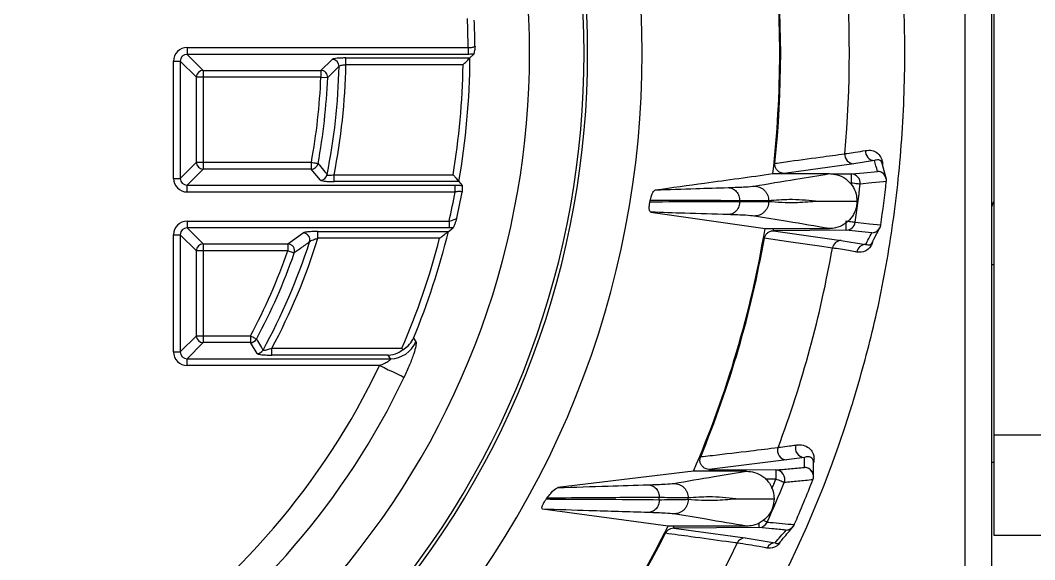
# Model space of a CAD drawing. Extents: x 12.3 to 108.7, y 1.1 to 80.4.
# Drawn here: x 103.225 to 105.439, y 31.585 to 32.764 of the extents above; entities that cross this region are included whole.
import ezdxf

# ---------------------------------------------------------------- set-up
doc = ezdxf.new("R2010")
doc.units = 0
doc.header["$MEASUREMENT"] = 0
doc.layers.add('OBJECT', color=7, linetype='CONTINUOUS')

msp = doc.modelspace()

# ---------------------------------------------------------------- linework, layer by layer
at = {"layer": 'OBJECT'}
for p, q in [((105.3502, 40.0475), (105.3502, 31.8583)), ((105.2872, 33.8827), (105.2872, 32.6918)), ((105.3451, 33.8227), (105.3451, 32.6918)), ((103.5894, 32.7043), (104.2029, 32.7043)), ((103.5894, 32.7043), (103.5894, 32.6894)), ((104.2029, 32.7043), (104.2029, 32.6894)), ((104.2029, 32.6894), (103.5894, 32.6894)), ((103.5894, 32.6894), (103.6245, 32.6543)), ((104.2067, 32.6816), (104.2149, 32.6897)), ((105.2872, 32.6918), (105.2872, 31.5009)), ((105.3451, 32.6918), (105.3451, 31.5609)), ((103.5596, 32.4185), (103.5596, 32.6745)), ((103.5596, 32.6745), (103.5745, 32.6745)), ((103.5745, 32.6745), (103.5745, 32.4185)), ((103.6096, 32.6394), (103.5745, 32.6745)), ((103.8813, 32.6543), (103.9061, 32.6783)), ((103.9359, 32.6816), (104.2067, 32.6816)), ((103.9359, 32.6667), (103.9359, 32.6816)), ((104.1917, 32.6667), (103.9359, 32.6667)), ((103.6096, 32.4536), (103.6096, 32.6394)), ((103.6245, 32.6394), (103.6096, 32.6394)), ((103.6245, 32.6543), (103.8813, 32.6543)), ((103.6245, 32.6543), (103.6245, 32.6394)), ((103.8813, 32.6394), (103.6245, 32.6394)), ((103.6245, 32.6394), (103.6245, 32.4536)), ((103.8813, 32.6543), (103.8813, 32.6394)), ((103.8813, 32.6394), (103.8962, 32.6388)), ((103.5745, 32.4185), (103.6096, 32.4536)), ((103.6245, 32.4387), (103.5894, 32.4036)), ((103.6096, 32.4536), (103.6245, 32.4536)), ((103.6245, 32.4536), (103.6245, 32.4387)), ((103.6245, 32.4536), (103.8605, 32.4536)), ((103.8605, 32.4387), (103.6245, 32.4387)), ((103.8605, 32.4536), (103.8605, 32.4387)), ((103.8803, 32.4147), (103.8605, 32.4387)), ((104.8724, 32.4514), (104.8704, 32.4516)), ((105.0447, 32.4505), (104.8925, 32.4294)), ((105.0898, 32.4575), (105.0447, 32.4505)), ((103.5596, 32.4185), (103.5745, 32.4185)), ((103.9101, 32.4114), (103.9101, 32.4263)), ((103.9101, 32.4263), (104.17, 32.4263)), ((104.8679, 32.4288), (104.9912, 32.4288)), ((104.8925, 32.4294), (104.9552, 32.4288)), ((104.9934, 32.4285), (105.0391, 32.4281)), ((103.5894, 32.3887), (103.5894, 32.4036)), ((103.5894, 32.4036), (104.1745, 32.4036)), ((104.1825, 32.4114), (103.9101, 32.4114)), ((104.1745, 32.3887), (104.1745, 32.4036)), ((104.1825, 32.4114), (104.1895, 32.4031)), ((104.1745, 32.3887), (103.5894, 32.3887)), ((104.7956, 32.3683), (104.7956, 32.3694)), ((104.8589, 32.3681), (104.8589, 32.3695)), ((105.0515, 32.3687), (105.0515, 32.3689)), ((104.6018, 32.3446), (104.8509, 32.3088)), ((103.5894, 32.3253), (104.1612, 32.3253)), ((103.5894, 32.3253), (103.5894, 32.3104)), ((104.1612, 32.3104), (103.5894, 32.3104)), ((103.5894, 32.3104), (103.6245, 32.2753)), ((104.1597, 32.3026), (104.1699, 32.3105)), ((104.1612, 32.3253), (104.1612, 32.3104)), ((104.1699, 32.3105), (104.1612, 32.3104)), ((104.8509, 32.3088), (104.9912, 32.3088)), ((105.0282, 32.3055), (104.8692, 32.3041)), ((105.1034, 32.3168), (105.1036, 32.3168)), ((103.5596, 32.0395), (103.5596, 32.2955)), ((103.5596, 32.2955), (103.5745, 32.2955)), ((103.5745, 32.2955), (103.5745, 32.0395)), ((103.6096, 32.2604), (103.5745, 32.2955)), ((103.8093, 32.2753), (103.8426, 32.2993)), ((103.8749, 32.3026), (104.1597, 32.3026)), ((103.8749, 32.2877), (103.8749, 32.3026)), ((104.1406, 32.2877), (103.8749, 32.2877)), ((104.8493, 32.2876), (104.8473, 32.288)), ((104.8692, 32.3041), (105.0172, 32.2829)), ((103.6245, 32.2753), (103.8093, 32.2753)), ((103.6245, 32.2753), (103.6245, 32.2604)), ((103.8093, 32.2753), (103.8093, 32.2604)), ((105.0172, 32.2829), (105.0705, 32.2741)), ((103.6096, 32.0746), (103.6096, 32.2604)), ((103.6245, 32.2604), (103.6096, 32.2604)), ((103.8093, 32.2604), (103.6245, 32.2604)), ((103.6245, 32.2604), (103.6245, 32.0746)), ((105.3502, 32.2294), (105.3451, 32.2294)), ((103.5745, 32.0395), (103.6096, 32.0746)), ((103.6096, 32.0746), (103.6245, 32.0746)), ((103.6245, 32.0746), (103.6245, 32.0597)), ((103.6245, 32.0746), (103.7278, 32.0746)), ((103.7278, 32.0746), (103.7278, 32.0597)), ((104.0835, 32.0693), (104.0887, 32.0613)), ((103.6245, 32.0597), (103.5894, 32.0246)), ((103.7278, 32.0597), (103.6245, 32.0597)), ((103.7421, 32.0357), (103.7278, 32.0597)), ((103.7742, 32.0324), (103.7742, 32.0473)), ((103.7742, 32.0473), (104.0581, 32.0473)), ((103.5596, 32.0395), (103.5745, 32.0395)), ((103.5894, 32.0097), (103.5894, 32.0246)), ((103.5894, 32.0246), (104.0337, 32.0246)), ((104.0285, 32.0324), (103.7742, 32.0324)), ((104.0337, 32.0246), (104.0285, 32.0324)), ((104.0094, 32.0097), (103.5894, 32.0097)), ((105.3502, 31.8583), (105.5382, 31.8583)), ((105.3502, 31.8583), (105.3502, 31.6388)), ((104.8978, 31.8038), (104.729, 31.7828)), ((104.9368, 31.8091), (104.8978, 31.8038)), ((105.3451, 31.7988), (105.3502, 31.7988)), ((104.6948, 31.7788), (104.3989, 31.743)), ((104.8103, 31.7788), (104.6948, 31.7788)), ((104.6956, 31.7811), (104.6976, 31.7788)), ((104.729, 31.7828), (104.8745, 31.7815)), ((104.8743, 31.7615), (104.8514, 31.7617)), ((104.9555, 31.7599), (104.9552, 31.76)), ((104.6201, 31.7165), (104.6201, 31.7211)), ((104.6833, 31.7174), (104.6833, 31.7203)), ((104.8707, 31.7187), (104.8707, 31.7189)), ((104.6391, 31.6588), (104.3654, 31.6957)), ((104.8103, 31.6588), (104.6391, 31.6588)), ((104.8379, 31.6558), (104.6515, 31.6542)), ((104.6515, 31.6542), (104.8078, 31.6331)), ((104.8078, 31.6331), (104.8731, 31.6224)), ((105.3502, 31.6388), (105.5382, 31.6388))]:
    msp.add_line(p, q, dxfattribs=at)
at = {"layer": 'OBJECT', "flags": 128}
for points in [[(103.8605, 32.4536), (103.8632, 32.4531), (103.8657, 32.4526), (103.8681, 32.4522), (103.8703, 32.4518), (103.8721, 32.4514), (103.8736, 32.4512), (103.8746, 32.451), (103.8752, 32.4509)], [(105.1153, 32.4189), (105.1131, 32.4271), (105.1067, 32.4511)], [(104.8925, 32.4294), (104.8925, 32.4289), (104.8925, 32.4288)], [(105.0391, 32.4281), (105.0391, 32.4276), (105.0391, 32.4265), (105.0391, 32.4246), (105.039, 32.4221), (105.039, 32.4191), (105.039, 32.4157), (105.039, 32.412), (105.0389, 32.4081)], [(105.0391, 32.4281), (105.0665, 32.4308), (105.0961, 32.4338)], [(105.0586, 32.4058), (105.0577, 32.4059), (105.0563, 32.4061), (105.0543, 32.4063), (105.0518, 32.4066), (105.049, 32.4069), (105.0458, 32.4073), (105.0424, 32.4077), (105.0389, 32.4081)], [(105.1156, 32.4116), (105.1093, 32.411), (105.0839, 32.4084), (105.0586, 32.4058)], [(105.1158, 32.4116), (105.1158, 32.4116), (105.1158, 32.4116), (105.1158, 32.4116), (105.1158, 32.4116), (105.1158, 32.4116), (105.1157, 32.4116), (105.1157, 32.4116), (105.1156, 32.4116)], [(104.8692, 32.3041), (104.8692, 32.3045), (104.8692, 32.3057), (104.8692, 32.3076), (104.8691, 32.3088)], [(105.028, 32.3255), (105.0315, 32.3249), (105.0349, 32.3244), (105.038, 32.324), (105.0409, 32.3235), (105.0433, 32.3232), (105.0453, 32.3229), (105.0467, 32.3227), (105.0475, 32.3225)], [(105.0282, 32.3055), (105.0282, 32.3059), (105.0282, 32.3071), (105.0282, 32.309), (105.0281, 32.3114), (105.0281, 32.3145), (105.0281, 32.3179), (105.028, 32.3216), (105.028, 32.3255)], [(105.084, 32.2997), (105.0549, 32.3027), (105.0282, 32.3055)], [(105.0475, 32.3225), (105.0538, 32.3219), (105.0786, 32.3194), (105.1034, 32.3168)], [(105.0845, 32.2781), (105.0885, 32.2857), (105.1016, 32.3105)], [(104.9978, 32.2663), (104.9932, 32.267), (104.975, 32.2696), (104.9019, 32.2801), (104.8493, 32.2876)], [(103.8093, 32.2604), (103.8118, 32.2595), (103.8143, 32.2587), (103.8166, 32.2579), (103.8187, 32.2571), (103.8204, 32.2565), (103.8218, 32.256), (103.8228, 32.2557), (103.8233, 32.2555)], [(103.7278, 32.0746), (103.7302, 32.0733), (103.7325, 32.0721), (103.7346, 32.0709), (103.7365, 32.0699), (103.7382, 32.069), (103.7395, 32.0683), (103.7404, 32.0678), (103.7409, 32.0676)], [(104.0094, 32.0097), (104.0192, 32.0051), (104.0286, 32.0006), (104.0374, 31.9964), (104.0453, 31.9927), (104.052, 31.9895), (104.0574, 31.9869), (104.0611, 31.9852), (104.0632, 31.9842)], [(104.7103, 31.8103), (104.7096, 31.8106), (104.7084, 31.8111)], [(104.9568, 31.7673), (104.9568, 31.7756), (104.9564, 31.7994)], [(104.729, 31.7828), (104.729, 31.7824), (104.729, 31.7812), (104.729, 31.7793), (104.729, 31.7788)], [(104.8745, 31.7815), (104.8744, 31.7811), (104.8744, 31.7799), (104.8744, 31.778), (104.8744, 31.7756), (104.8744, 31.7725), (104.8743, 31.7691), (104.8743, 31.7654), (104.8743, 31.7615)], [(104.8658, 31.7409), (104.8699, 31.7507), (104.8743, 31.7615)], [(104.8926, 31.7541), (104.8918, 31.7544), (104.8905, 31.755), (104.8886, 31.7557), (104.8863, 31.7567), (104.8837, 31.7577), (104.8807, 31.7589), (104.8775, 31.7602), (104.8743, 31.7615)], [(104.8379, 31.6558), (104.8379, 31.6562), (104.8379, 31.6574), (104.8379, 31.6593), (104.8379, 31.6618), (104.8378, 31.6648), (104.8378, 31.6659)], [(104.8469, 31.6717), (104.847, 31.6717), (104.8496, 31.6705), (104.8518, 31.6695), (104.8537, 31.6687), (104.855, 31.6681), (104.8558, 31.6677)], [(104.6335, 31.6433), (104.6328, 31.6436), (104.6317, 31.6442)], [(104.6515, 31.6542), (104.6515, 31.6546), (104.6515, 31.6558), (104.6515, 31.6577), (104.6515, 31.6588)]]:
    msp.add_lwpolyline(points, dxfattribs=at)
at = {"layer": 'OBJECT'}
for centre, radius, start, end in [((102.5729, 32.6918), 2.0098, 315.4001, 44.5999), ((102.5729, 32.6918), 1.8907, 318.3698, 41.6302), ((102.5729, 32.6918), 1.8831, 318.6329, 41.3671), ((102.5729, 32.6918), 1.764, 319.599, 40.401), ((102.5729, 32.6918), 2.31, 353.4625, 6.5375), ((102.5729, 32.6918), 2.3121, 354.0304, 5.9696), ((102.5729, 32.6918), 2.462, 354.884, 5.116), ((102.5729, 32.6918), 1.63, 0.4374, 2.6689), ((102.5729, 32.6918), 1.6449, 0.5412, 2.5092), ((102.5729, 32.6918), 1.3484, 348.6571, 358.7804), ((103.9058, 32.6632), 0.0152, 359.7978, 88.9828), ((102.5729, 32.6918), 1.3633, 348.7695, 358.943), ((102.5729, 32.6918), 1.619, 350.5612, 359.11), ((102.5729, 32.6918), 1.6339, 350.1184, 359.6402), ((103.6247, 32.6392), 0.0152, 90.9907, 179.0094), ((102.5729, 32.6918), 1.3095, 349.5171, 357.7063), ((102.5729, 32.6918), 1.3244, 349.5171, 357.7063), ((103.881, 32.6392), 0.0152, 358.7471, 88.9591), ((105.045, 32.4705), 0.02, 174.8871, 269.1507), ((105.0901, 32.4775), 0.02, 175.1588, 269.2562), ((103.6247, 32.4538), 0.0152, 180.9907, 269.0093), ((103.8603, 32.4538), 0.0151, 270.793, 348.7237), ((103.8801, 32.4298), 0.0151, 270.7782, 347.8789), ((105.0387, 32.4081), 0.02, 353.4046, 88.9071), ((105.0958, 32.4138), 0.02, 353.6738, 88.9098), ((105.096, 32.4138), 0.02, 14.6761, 89.5068), ((105.096, 32.4138), 0.02, 353.7118, 14.6719), ((102.5729, 32.6918), 2.502, 351.5126, 353.4367), ((102.5729, 32.6918), 2.5581, 351.5709, 353.7118), ((102.5729, 32.6918), 1.63, 347.0044, 349.2838), ((102.5729, 32.6918), 1.6449, 347.356, 349.3646), ((105.3751, 32.3515), 0.03, 146.0643, 180), ((102.5729, 32.6918), 2.31, 336.7192, 350.4562), ((105.0279, 32.3254), 0.0199, 270.961, 351.8653), ((105.0837, 32.3196), 0.0199, 270.9618, 351.9216), ((105.0838, 32.3197), 0.02, 270.4893, 332.47), ((105.0838, 32.3197), 0.02, 332.4736, 351.5709), ((102.5729, 32.6918), 1.3633, 331.7861, 342.7552), ((103.8423, 32.2842), 0.0152, 343.6958, 88.5162), ((102.5729, 32.6918), 1.619, 336.5411, 345.5444), ((102.5729, 32.6918), 1.6339, 337.6034, 346.2171), ((102.5729, 32.6918), 2.3121, 337.5876, 349.9314), ((103.6247, 32.2602), 0.0152, 90.9908, 179.0092), ((102.5729, 32.6918), 1.3484, 331.2561, 342.2117), ((103.8089, 32.2601), 0.0152, 342.3023, 88.462), ((102.5729, 32.6918), 2.462, 339.5278, 350.0477), ((105.0175, 32.2629), 0.02, 90.7772, 170.2209), ((105.0707, 32.2541), 0.02, 90.6769, 170.1307), ((102.5729, 32.6918), 1.3095, 331.8766, 340.7645), ((102.5729, 32.6918), 1.3244, 331.8766, 340.7645), ((103.6247, 32.0748), 0.0152, 180.9907, 269.0093), ((103.7276, 32.0748), 0.0151, 270.5435, 331.3333), ((103.7419, 32.0508), 0.0151, 270.5364, 330.7198), ((104.033, 32.0851), 0.0605, 270.6136, 336.8003), ((102.5729, 32.6918), 1.5902, 303.9666, 334.6002), ((102.5729, 32.6918), 1.6498, 303.9666, 334.6002), ((102.5729, 32.6918), 2.585, 276.6734, 342.7305), ((104.8981, 31.8238), 0.02, 159.7411, 269.024), ((104.9371, 31.8291), 0.02, 160.1227, 269.1405), ((104.874, 31.7615), 0.02, 338.3407, 88.6762), ((104.9366, 31.7672), 0.02, 338.9699, 88.6886), ((104.9368, 31.7672), 0.02, 0.3932, 89.5052), ((102.5729, 32.6918), 2.502, 335.8385, 337.9899), ((102.5729, 32.6918), 2.5581, 336.2645, 338.6375), ((104.9368, 31.7672), 0.02, 338.6375, 0.3896), ((104.8376, 31.6756), 0.0198, 270.8796, 336.5421), ((102.5729, 32.6918), 2.3121, 281.6025, 333.03), ((102.5729, 32.6918), 2.31, 285.3009, 333.4367), ((104.8964, 31.6699), 0.0198, 270.8811, 336.9577), ((104.8965, 31.6701), 0.02, 270.483, 319.9134), ((104.8965, 31.6701), 0.02, 319.9159, 336.2645), ((104.9151, 31.6629), 0.000906, 238.5205, 253.9679), ((102.5729, 32.6918), 2.462, 282.2956, 334.2362), ((104.8081, 31.6132), 0.0199, 90.7334, 154.6055), ((104.8733, 31.6024), 0.02, 90.6368, 154.8029)]:
    msp.add_arc(centre, radius, start, end, dxfattribs=at)
for centre, major_axis, ratio, start_param, end_param in [((103.5899, 32.674), (0.0215, -0.0215), 0.985257, 2.363621, 3.919564), ((103.5899, 32.674), (-0.0111, 0.0111), 0.957239, 5.505213, 7.061157), ((102.5639, 31.662), (0.0247, 2.8325), 0.928778, 4.996457, 5.00518), ((103.5899, 32.419), (0.0215, 0.0215), 0.985257, 2.363621, 3.919564), ((103.5899, 32.419), (0.0111, 0.0111), 0.957239, 2.363621, 3.919564), ((102.9341, 32.6918), (1.6983, 0), 0.977124, 6.086326, 6.088277), ((103.5899, 32.295), (0.0215, -0.0215), 0.985257, 2.363621, 3.919564), ((103.5899, 32.295), (-0.0111, 0.0111), 0.957239, 5.505213, 7.061157), ((102.563, 33.8251), (-0.0272, 3.1117), 0.928778, 4.182476, 4.191969), ((103.5899, 32.04), (0.0215, 0.0215), 0.985257, 2.363621, 3.919564), ((103.5899, 32.04), (0.0111, 0.0111), 0.957239, 2.363621, 3.919564), ((102.5648, 31.7652), (0.0223, 2.5541), 0.928778, 4.729107, 4.737693), ((102.9436, 32.6918), (1.7429, 0), 0.977124, 5.674525, 5.675653), ((102.5621, 33.9283), (-0.0296, 3.3901), 0.928778, 3.956274, 3.967382)]:
    msp.add_ellipse(centre, major_axis=major_axis, ratio=ratio, start_param=start_param, end_param=end_param, dxfattribs=at)
for points, knots in [([(105.0414, 31.9244), (105.0564, 31.9761), (105.0869, 32.081), (105.1229, 32.2607), (105.1478, 32.4542), (105.158, 32.6507), (105.1536, 32.8464), (105.1363, 33.0313), (105.1072, 33.2072), (105.0742, 33.3492), (105.0505, 33.4287), (105.0414, 33.4592)], [0, 0, 0, 0, 0.117957, 0.239146, 0.357174, 0.479027, 0.590613, 0.705531, 0.815966, 0.929244, 1, 1, 1, 1]), ([(104.2029, 32.7043), (104.2045, 32.7043), (104.2078, 32.7043), (104.2122, 32.7049), (104.2156, 32.7058), (104.2173, 32.7067), (104.2177, 32.7072), (104.2178, 32.7074)], [0, 0, 0, 0, 0.2245534, 0.4490356, 0.6758965, 0.9086014, 1, 1, 1, 1]), ([(104.2178, 32.7074), (104.2178, 32.7073), (104.2175, 32.7041), (104.2169, 32.6982), (104.2159, 32.6917), (104.2152, 32.6903), (104.2149, 32.6897)], [0, 0, 0, 0, 0.005096, 0.401975, 0.750578, 1, 1, 1, 1]), ([(104.2149, 32.6897), (104.2117, 32.6896), (104.2078, 32.6894), (104.2037, 32.6894), (104.2029, 32.6894)], [0, 0, 0, 0, 0.812715, 1, 1, 1, 1]), ([(103.921, 32.6631), (103.9197, 32.6619), (103.9136, 32.6558), (103.9053, 32.6477), (103.8982, 32.6408), (103.8962, 32.6388)], [0, 0, 0, 0, 0.1509752, 0.7548661, 1, 1, 1, 1]), ([(103.9359, 32.6816), (103.9326, 32.6815), (103.9259, 32.6814), (103.9169, 32.6808), (103.9101, 32.6799), (103.9069, 32.679), (103.9063, 32.6785), (103.9061, 32.6783)], [0, 0, 0, 0, 0.230965, 0.461892, 0.693889, 0.927673, 1, 1, 1, 1]), ([(103.921, 32.6631), (103.9214, 32.6636), (103.9222, 32.6644), (103.9254, 32.6655), (103.9298, 32.6663), (103.9336, 32.6666), (103.9356, 32.6667), (103.9359, 32.6667)], [0, 0, 0, 0, 0.242104, 0.484323, 0.723082, 0.954662, 1, 1, 1, 1]), ([(104.1917, 32.6667), (104.1917, 32.6667), (104.1923, 32.6673), (104.1951, 32.67), (104.1994, 32.6742), (104.2034, 32.6782), (104.2059, 32.6807), (104.2064, 32.6813), (104.2067, 32.6816)], [0, 0, 0, 0, 0.005735, 0.096581, 0.432537, 0.678401, 0.838638, 1, 1, 1, 1]), ([(104.8724, 32.4514), (104.874, 32.4516), (104.8818, 32.4527), (104.9147, 32.4572), (104.9641, 32.4639), (105.0071, 32.4698), (105.0251, 32.4723)], [0, 0, 0, 0, 0.030755, 0.153774, 0.64585, 1, 1, 1, 1]), ([(105.0251, 32.4723), (105.0266, 32.4725), (105.0344, 32.4736), (105.0502, 32.4759), (105.0628, 32.478), (105.0701, 32.4792)], [0, 0, 0, 0, 0.093659, 0.468299, 1, 1, 1, 1]), ([(105.0701, 32.4792), (105.0726, 32.4795), (105.0849, 32.4808), (105.0962, 32.4768), (105.104, 32.4639), (105.1055, 32.4602), (105.1064, 32.4573), (105.1069, 32.4549), (105.1071, 32.4529), (105.1073, 32.451), (105.1074, 32.4494), (105.1074, 32.4479), (105.1074, 32.4473)], [0, 0, 0, 0, 0.15639, 0.782396, 0.865654, 0.912165, 0.94246, 0.96287, 0.976773, 0.986315, 0.994339, 1, 1, 1, 1]), ([(103.8752, 32.4509), (103.8762, 32.4496), (103.8812, 32.4435), (103.8878, 32.4354), (103.8934, 32.4286), (103.8949, 32.4266)], [0, 0, 0, 0, 0.151406, 0.757029, 1, 1, 1, 1]), ([(104.8925, 32.4294), (104.8902, 32.4296), (104.8856, 32.4301), (104.8795, 32.4336), (104.8749, 32.4387), (104.8723, 32.445), (104.8724, 32.4493), (104.8724, 32.4514)], [0, 0, 0, 0, 0.206559, 0.411999, 0.61516, 0.815884, 1, 1, 1, 1]), ([(105.1067, 32.4511), (105.1066, 32.4513), (105.1064, 32.4522), (105.1057, 32.4536), (105.1022, 32.4591), (105.0968, 32.4597), (105.091, 32.4579), (105.0898, 32.4575)], [0, 0, 0, 0, 0.017046, 0.066849, 0.156303, 0.831335, 1, 1, 1, 1]), ([(103.8949, 32.4266), (103.895, 32.4265), (103.8953, 32.426), (103.8968, 32.4255), (103.9001, 32.4252), (103.9048, 32.4255), (103.9083, 32.426), (103.9101, 32.4263)], [0, 0, 0, 0, 0.088142, 0.296204, 0.519374, 0.76005, 1, 1, 1, 1]), ([(104.17, 32.4263), (104.17, 32.4263), (104.1705, 32.4257), (104.1727, 32.4231), (104.1762, 32.4189), (104.1796, 32.4149), (104.1818, 32.4124), (104.1823, 32.4117), (104.1825, 32.4114)], [0, 0, 0, 0, 0.0061, 0.092484, 0.403716, 0.64993, 0.824498, 1, 1, 1, 1]), ([(104.6117, 32.3934), (104.6475, 32.3983), (104.7331, 32.4101), (104.8183, 32.4219), (104.8679, 32.4288)], [0, 0, 0, 0, 0.417435, 1, 1, 1, 1]), ([(104.8271, 32.4015), (104.8574, 32.4066), (104.9113, 32.4157), (104.9668, 32.4248), (104.9912, 32.4288)], [0, 0, 0, 0, 0.560008, 1, 1, 1, 1]), ([(104.9912, 32.4288), (104.9971, 32.4283), (105.0098, 32.4272), (105.0276, 32.4181), (105.0419, 32.4033), (105.0502, 32.386), (105.0511, 32.3741), (105.0515, 32.3689)], [0, 0, 0, 0, 0.1876, 0.404762, 0.620773, 0.835176, 1, 1, 1, 1]), ([(103.8803, 32.4147), (103.881, 32.4143), (103.8823, 32.4135), (103.8882, 32.4125), (103.8963, 32.4118), (103.904, 32.4115), (103.9087, 32.4114), (103.9101, 32.4114)], [0, 0, 0, 0, 0.226182, 0.452428, 0.677801, 0.905698, 1, 1, 1, 1]), ([(104.1745, 32.4036), (104.1779, 32.4036), (104.1832, 32.4035), (104.1879, 32.4032), (104.1895, 32.4031)], [0, 0, 0, 0, 0.650709, 1, 1, 1, 1]), ([(104.1895, 32.4031), (104.1897, 32.4026), (104.1902, 32.4012), (104.1901, 32.3956), (104.1898, 32.3907), (104.1896, 32.3883), (104.1896, 32.3882)], [0, 0, 0, 0, 0.275647, 0.662126, 0.994379, 1, 1, 1, 1]), ([(104.6117, 32.3934), (104.641, 32.3943), (104.6934, 32.396), (104.747, 32.3977), (104.7705, 32.3984)], [0, 0, 0, 0, 0.560038, 1, 1, 1, 1]), ([(104.7705, 32.3984), (104.7845, 32.3989), (104.8123, 32.3999), (104.8222, 32.401), (104.8271, 32.4015)], [0, 0, 0, 0, 0.500727, 1, 1, 1, 1]), ([(104.7705, 32.3984), (104.7737, 32.398), (104.7785, 32.3973), (104.7843, 32.3937), (104.7883, 32.39), (104.7916, 32.3853), (104.7947, 32.3786), (104.7953, 32.373), (104.7956, 32.3694)], [0, 0, 0, 0, 0.239578, 0.368437, 0.5, 0.631562, 0.760423, 1, 1, 1, 1]), ([(104.8271, 32.4015), (104.8311, 32.4011), (104.8373, 32.4004), (104.8447, 32.3964), (104.8497, 32.3923), (104.8538, 32.3872), (104.8578, 32.3797), (104.8585, 32.3735), (104.8589, 32.3695)], [0, 0, 0, 0, 0.239486, 0.368379, 0.5, 0.631621, 0.760514, 1, 1, 1, 1]), ([(104.1896, 32.3882), (104.1893, 32.3885), (104.1888, 32.3892), (104.1861, 32.3896), (104.1823, 32.3897), (104.1783, 32.3893), (104.1756, 32.3889), (104.1745, 32.3887)], [0, 0, 0, 0, 0.212156, 0.424533, 0.633197, 0.847148, 1, 1, 1, 1]), ([(104.6002, 32.3704), (104.6006, 32.372), (104.6015, 32.376), (104.6036, 32.3827), (104.6074, 32.3909), (104.61, 32.3924), (104.6117, 32.3934)], [0, 0, 0, 0, 0.072967, 0.194336, 0.468698, 1, 1, 1, 1]), ([(104.9607, 32.3688), (104.9417, 32.3705), (104.9078, 32.3735), (104.8738, 32.3707), (104.8589, 32.3695)], [0, 0, 0, 0, 0.560058, 1, 1, 1, 1]), ([(104.6018, 32.3446), (104.601, 32.345), (104.5995, 32.3458), (104.5983, 32.3499), (104.5982, 32.3556), (104.5983, 32.3587), (104.5987, 32.3621), (104.5991, 32.365), (104.5995, 32.3666), (104.5996, 32.3673)], [0, 0, 0, 0, 0.347787, 0.698124, 0.777964, 0.858339, 0.91174, 0.965437, 1, 1, 1, 1]), ([(104.5996, 32.3673), (104.6362, 32.3676), (104.7015, 32.3682), (104.7669, 32.3682), (104.7956, 32.3683)], [0, 0, 0, 0, 0.5600144, 1, 1, 1, 1]), ([(104.7956, 32.3694), (104.7592, 32.3698), (104.694, 32.3704), (104.6289, 32.3704), (104.6002, 32.3704)], [0, 0, 0, 0, 0.560015, 1, 1, 1, 1]), ([(104.7956, 32.3683), (104.7953, 32.3646), (104.7947, 32.359), (104.7916, 32.3523), (104.7883, 32.3477), (104.7843, 32.3439), (104.7785, 32.3403), (104.7737, 32.3397), (104.7705, 32.3393)], [0, 0, 0, 0, 0.239576, 0.368438, 0.5, 0.631563, 0.760422, 1, 1, 1, 1]), ([(104.8589, 32.3695), (104.8531, 32.3695), (104.8416, 32.3694), (104.8109, 32.3694), (104.7956, 32.3694)], [0, 0, 0, 0, 0.499957, 1, 1, 1, 1]), ([(104.7956, 32.3683), (104.8109, 32.3683), (104.8416, 32.3683), (104.8531, 32.3682), (104.8589, 32.3681)], [0, 0, 0, 0, 0.500043, 1, 1, 1, 1]), ([(104.8589, 32.3681), (104.8585, 32.3641), (104.8578, 32.3579), (104.8538, 32.3505), (104.8497, 32.3454), (104.8447, 32.3412), (104.8373, 32.3372), (104.8311, 32.3366), (104.8271, 32.3361)], [0, 0, 0, 0, 0.239486, 0.36838, 0.5, 0.631621, 0.760514, 1, 1, 1, 1]), ([(104.8589, 32.3681), (104.8779, 32.3668), (104.9119, 32.3645), (104.9458, 32.3675), (104.9607, 32.3688)], [0, 0, 0, 0, 0.559942, 1, 1, 1, 1]), ([(104.9607, 32.3688), (104.9608, 32.3688), (104.9777, 32.3688), (105.0049, 32.3688), (105.0348, 32.3688), (105.0479, 32.3688), (105.0506, 32.3688), (105.0506, 32.3688)], [0, 0, 0, 0, 0.002739, 0.563971, 0.910975, 0.997725, 1, 1, 1, 1]), ([(105.0515, 32.3687), (105.0508, 32.362), (105.0495, 32.3486), (105.0392, 32.3308), (105.0241, 32.3172), (105.0071, 32.3099), (104.9958, 32.3091), (104.9912, 32.3088)], [0, 0, 0, 0, 0.212707, 0.4254186, 0.638708, 0.8533697, 1, 1, 1, 1]), ([(105.0515, 32.3689), (105.0513, 32.3689), (105.051, 32.3689), (105.0508, 32.3688), (105.0506, 32.3688)], [0, 0, 0, 0, 0.560017, 1, 1, 1, 1]), ([(105.0506, 32.3688), (105.0508, 32.3688), (105.0511, 32.3688), (105.0514, 32.3687), (105.0515, 32.3687)], [0, 0, 0, 0, 0.560015, 1, 1, 1, 1]), ([(104.1612, 32.3253), (104.1632, 32.3257), (104.1673, 32.3267), (104.1726, 32.3285), (104.1764, 32.3303), (104.1775, 32.3313), (104.1779, 32.3318)], [0, 0, 0, 0, 0.261333, 0.522371, 0.789015, 1, 1, 1, 1]), ([(104.1779, 32.3318), (104.1779, 32.3317), (104.1772, 32.3295), (104.1758, 32.3251), (104.1736, 32.3184), (104.1714, 32.3126), (104.1703, 32.3112), (104.1699, 32.3105)], [0, 0, 0, 0, 0.0045203, 0.2461945, 0.4868517, 0.7798335, 1, 1, 1, 1]), ([(104.7705, 32.3393), (104.7389, 32.3403), (104.6823, 32.342), (104.6264, 32.3438), (104.6018, 32.3446)], [0, 0, 0, 0, 0.55998, 1, 1, 1, 1]), ([(104.8271, 32.3361), (104.8222, 32.3367), (104.8123, 32.3378), (104.7845, 32.3388), (104.7705, 32.3393)], [0, 0, 0, 0, 0.499273, 1, 1, 1, 1]), ([(104.9912, 32.3088), (104.961, 32.3139), (104.9072, 32.323), (104.8516, 32.3321), (104.8271, 32.3361)], [0, 0, 0, 0, 0.56001, 1, 1, 1, 1]), ([(103.8749, 32.3026), (103.8711, 32.3025), (103.8637, 32.3024), (103.8538, 32.3017), (103.8459, 32.3007), (103.8437, 32.2998), (103.8426, 32.2993)], [0, 0, 0, 0, 0.247401, 0.494709, 0.743147, 1, 1, 1, 1]), ([(103.8568, 32.2799), (103.8574, 32.2804), (103.8586, 32.2815), (103.8625, 32.2835), (103.8679, 32.2857), (103.8724, 32.287), (103.8749, 32.2877)], [0, 0, 0, 0, 0.221309, 0.441412, 0.696859, 1, 1, 1, 1]), ([(104.1406, 32.2877), (104.1407, 32.2877), (104.1414, 32.2883), (104.1451, 32.2912), (104.1506, 32.2955), (104.1558, 32.2995), (104.1587, 32.3017), (104.1594, 32.3023), (104.1597, 32.3026)], [0, 0, 0, 0, 0.005303, 0.098365, 0.475348, 0.718648, 0.858615, 1, 1, 1, 1]), ([(104.8493, 32.2876), (104.85, 32.2898), (104.8512, 32.2941), (104.8557, 32.2994), (104.8615, 32.303), (104.8663, 32.304), (104.8689, 32.3041), (104.8692, 32.3041)], [0, 0, 0, 0, 0.239584, 0.480209, 0.723157, 0.969031, 1, 1, 1, 1]), ([(103.8568, 32.2799), (103.8552, 32.2787), (103.8469, 32.2726), (103.8357, 32.2645), (103.8261, 32.2575), (103.8233, 32.2555)], [0, 0, 0, 0, 0.150005, 0.750021, 1, 1, 1, 1]), ([(105.051, 32.2575), (105.0499, 32.2577), (105.0442, 32.2588), (105.028, 32.2618), (105.01, 32.2645), (104.9978, 32.2663)], [0, 0, 0, 0, 0.074862, 0.374315, 1, 1, 1, 1]), ([(105.0855, 32.2801), (105.0852, 32.2791), (105.0835, 32.2732), (105.0786, 32.2661), (105.0676, 32.2561), (105.0575, 32.2569), (105.051, 32.2575)], [0, 0, 0, 0, 0.016311, 0.096286, 0.413881, 1, 1, 1, 1]), ([(105.0705, 32.2741), (105.0735, 32.2738), (105.0781, 32.2733), (105.0821, 32.2732), (105.0843, 32.2779), (105.0844, 32.2782)], [0, 0, 0, 0, 0.635426, 0.978566, 1, 1, 1, 1]), ([(103.7409, 32.0676), (103.7416, 32.0663), (103.7452, 32.0602), (103.75, 32.0522), (103.754, 32.0453), (103.7551, 32.0434)], [0, 0, 0, 0, 0.151778, 0.758894, 1, 1, 1, 1]), ([(104.0603, 32.0439), (104.0643, 32.0468), (104.0732, 32.0532), (104.0799, 32.0624), (104.083, 32.0682), (104.0835, 32.0692), (104.0835, 32.0693)], [0, 0, 0, 0, 0.408638, 0.89819, 0.991549, 1, 1, 1, 1]), ([(103.7551, 32.0434), (103.7553, 32.0432), (103.7555, 32.0429), (103.7573, 32.0429), (103.7605, 32.0434), (103.7663, 32.0447), (103.7711, 32.0463), (103.7742, 32.0473)], [0, 0, 0, 0, 0.113927, 0.24918, 0.416118, 0.627917, 1, 1, 1, 1]), ([(104.0285, 32.0324), (104.0286, 32.0324), (104.0355, 32.0329), (104.0465, 32.0354), (104.0566, 32.0416), (104.0603, 32.0439)], [0, 0, 0, 0, 0.00843, 0.637869, 1, 1, 1, 1]), ([(104.0581, 32.0473), (104.0581, 32.0473), (104.0588, 32.0462), (104.0596, 32.045), (104.0603, 32.0439), (104.0603, 32.0439)], [0, 0, 0, 0, 0.038928, 0.947631, 1, 1, 1, 1]), ([(104.0887, 32.0613), (104.0888, 32.061), (104.0895, 32.0596), (104.089, 32.0527), (104.0843, 32.0353), (104.0755, 32.0111), (104.0673, 31.9932), (104.0632, 31.9842)], [0, 0, 0, 0, 0.046351, 0.255496, 0.486783, 0.74285, 1, 1, 1, 1]), ([(103.7421, 32.0357), (103.7426, 32.0353), (103.7436, 32.0346), (103.7489, 32.0336), (103.7563, 32.0329), (103.7651, 32.0325), (103.7714, 32.0325), (103.7742, 32.0324)], [0, 0, 0, 0, 0.195442, 0.390684, 0.591672, 0.814205, 1, 1, 1, 1]), ([(104.0094, 32.0097), (104.0132, 32.0114), (104.0201, 32.0144), (104.0276, 32.0184), (104.0318, 32.0212), (104.0335, 32.0227), (104.0343, 32.0238), (104.0343, 32.0242), (104.034, 32.0245), (104.0338, 32.0246), (104.0337, 32.0246)], [0, 0, 0, 0, 0.352053, 0.638824, 0.732287, 0.830181, 0.893662, 0.957427, 0.968463, 1, 1, 1, 1]), ([(104.7103, 31.8103), (104.7121, 31.8105), (104.7208, 31.8116), (104.7574, 31.8159), (104.8121, 31.8225), (104.8595, 31.8283), (104.8794, 31.8307)], [0, 0, 0, 0, 0.030707, 0.153535, 0.644847, 1, 1, 1, 1]), ([(104.8794, 31.8307), (104.8811, 31.831), (104.8896, 31.832), (104.9029, 31.8337), (104.9135, 31.8353), (104.9183, 31.8359)], [0, 0, 0, 0, 0.122694, 0.613472, 1, 1, 1, 1]), ([(104.9183, 31.8359), (104.9211, 31.8362), (104.9351, 31.8373), (104.9486, 31.8303), (104.9563, 31.8175), (104.9576, 31.8093), (104.9578, 31.8061), (104.9577, 31.8035), (104.9574, 31.8013), (104.9571, 31.7995), (104.9568, 31.7979), (104.9564, 31.7965), (104.9562, 31.7959)], [0, 0, 0, 0, 0.13063, 0.653489, 0.873711, 0.918431, 0.946909, 0.965982, 0.978943, 0.987818, 0.993951, 1, 1, 1, 1]), ([(104.729, 31.7828), (104.7267, 31.783), (104.7221, 31.7835), (104.716, 31.787), (104.7114, 31.7922), (104.7088, 31.7986), (104.7085, 31.8049), (104.7098, 31.8087), (104.7103, 31.8103)], [0, 0, 0, 0, 0.177389, 0.35362, 0.527452, 0.69867, 0.868517, 1, 1, 1, 1]), ([(104.9564, 31.7994), (104.9564, 31.7997), (104.9564, 31.8008), (104.9557, 31.8041), (104.952, 31.8093), (104.9452, 31.8112), (104.9382, 31.8095), (104.9368, 31.8091)], [0, 0, 0, 0, 0.018991, 0.066501, 0.301494, 0.860458, 1, 1, 1, 1]), ([(104.6516, 31.7522), (104.6808, 31.7572), (104.733, 31.7661), (104.7867, 31.7749), (104.8103, 31.7788)], [0, 0, 0, 0, 0.560008, 1, 1, 1, 1]), ([(104.8103, 31.7788), (104.8162, 31.7783), (104.829, 31.7772), (104.8468, 31.7681), (104.8611, 31.7533), (104.8693, 31.736), (104.8703, 31.7241), (104.8707, 31.7189)], [0, 0, 0, 0, 0.187597, 0.404758, 0.62077, 0.835172, 1, 1, 1, 1]), ([(104.8745, 31.7815), (104.8846, 31.7824), (104.9055, 31.7843), (104.9263, 31.7862), (104.937, 31.7872)], [0, 0, 0, 0, 0.483877, 1, 1, 1, 1]), ([(104.5958, 31.7491), (104.6096, 31.7496), (104.6372, 31.7506), (104.6468, 31.7517), (104.6516, 31.7522)], [0, 0, 0, 0, 0.501105, 1, 1, 1, 1]), ([(104.6516, 31.7522), (104.6555, 31.7518), (104.6617, 31.7511), (104.6691, 31.7472), (104.6742, 31.743), (104.6783, 31.7379), (104.6822, 31.7305), (104.6829, 31.7243), (104.6833, 31.7203)], [0, 0, 0, 0, 0.239485, 0.368379, 0.499999, 0.631621, 0.760513, 1, 1, 1, 1]), ([(104.9552, 31.76), (104.9445, 31.759), (104.9236, 31.757), (104.9027, 31.7551), (104.8926, 31.7541)], [0, 0, 0, 0, 0.516122, 1, 1, 1, 1]), ([(104.3746, 31.7197), (104.3776, 31.7235), (104.3869, 31.7356), (104.3942, 31.7415), (104.398, 31.7427), (104.3989, 31.743)], [0, 0, 0, 0, 0.2596, 0.81953, 1, 1, 1, 1]), ([(104.3989, 31.743), (104.4354, 31.7441), (104.5006, 31.7462), (104.5667, 31.7482), (104.5958, 31.7491)], [0, 0, 0, 0, 0.560019, 1, 1, 1, 1]), ([(104.5958, 31.7491), (104.5988, 31.7487), (104.6035, 31.7481), (104.6091, 31.7446), (104.613, 31.741), (104.6161, 31.7365), (104.6192, 31.73), (104.6197, 31.7246), (104.6201, 31.7211)], [0, 0, 0, 0, 0.239573, 0.368433, 0.499997, 0.631558, 0.760422, 1, 1, 1, 1]), ([(104.3654, 31.6957), (104.3646, 31.696), (104.3634, 31.6965), (104.3638, 31.7001), (104.3648, 31.703), (104.3658, 31.7053), (104.367, 31.7078), (104.3685, 31.7105), (104.3708, 31.7142), (104.3724, 31.7166), (104.3735, 31.7181)], [0, 0, 0, 0, 0.401425, 0.570185, 0.633488, 0.697359, 0.744461, 0.791503, 0.861691, 1, 1, 1, 1]), ([(104.3735, 31.7181), (104.4195, 31.718), (104.5017, 31.7178), (104.5839, 31.7169), (104.6201, 31.7165)], [0, 0, 0, 0, 0.560009, 1, 1, 1, 1]), ([(104.6201, 31.7211), (104.5742, 31.7211), (104.4924, 31.7211), (104.4106, 31.7201), (104.3746, 31.7197)], [0, 0, 0, 0, 0.560013, 1, 1, 1, 1]), ([(104.6201, 31.7165), (104.6197, 31.713), (104.6192, 31.7076), (104.6161, 31.7011), (104.613, 31.6967), (104.6091, 31.693), (104.6035, 31.6895), (104.5988, 31.6889), (104.5958, 31.6885)], [0, 0, 0, 0, 0.239578, 0.368442, 0.500003, 0.631567, 0.760427, 1, 1, 1, 1]), ([(104.6833, 31.7203), (104.6775, 31.7204), (104.666, 31.7206), (104.6354, 31.721), (104.6201, 31.7211)], [0, 0, 0, 0, 0.499961, 1, 1, 1, 1]), ([(104.6201, 31.7165), (104.6354, 31.7167), (104.666, 31.717), (104.6775, 31.7173), (104.6833, 31.7174)], [0, 0, 0, 0, 0.500039, 1, 1, 1, 1]), ([(104.6833, 31.7174), (104.6829, 31.7134), (104.6822, 31.7072), (104.6783, 31.6997), (104.6742, 31.6946), (104.6691, 31.6905), (104.6617, 31.6865), (104.6555, 31.6858), (104.6516, 31.6854)], [0, 0, 0, 0, 0.239486, 0.36838, 0.500001, 0.631621, 0.760515, 1, 1, 1, 1]), ([(104.7868, 31.7188), (104.7675, 31.7207), (104.733, 31.7241), (104.6985, 31.7214), (104.6833, 31.7203)], [0, 0, 0, 0, 0.560064, 1, 1, 1, 1]), ([(104.6833, 31.7174), (104.7026, 31.7162), (104.7371, 31.7141), (104.7716, 31.7174), (104.7868, 31.7188)], [0, 0, 0, 0, 0.559937, 1, 1, 1, 1]), ([(104.7868, 31.7188), (104.7869, 31.7188), (104.8015, 31.7188), (104.8264, 31.7188), (104.854, 31.7188), (104.8671, 31.7188), (104.8697, 31.7188), (104.8698, 31.7188)], [0, 0, 0, 0, 0.002912, 0.527889, 0.903606, 0.997536, 1, 1, 1, 1]), ([(104.8707, 31.7187), (104.87, 31.712), (104.8687, 31.6986), (104.8584, 31.6808), (104.8433, 31.6672), (104.8263, 31.6599), (104.8149, 31.6591), (104.8103, 31.6588)], [0, 0, 0, 0, 0.212707, 0.42542, 0.638709, 0.853371, 1, 1, 1, 1]), ([(104.8707, 31.7189), (104.8705, 31.7189), (104.8702, 31.7189), (104.8699, 31.7188), (104.8698, 31.7188)], [0, 0, 0, 0, 0.56004, 1, 1, 1, 1]), ([(104.8698, 31.7188), (104.87, 31.7188), (104.8703, 31.7188), (104.8705, 31.7187), (104.8707, 31.7187)], [0, 0, 0, 0, 0.559957, 1, 1, 1, 1]), ([(104.5958, 31.6885), (104.5527, 31.6899), (104.4757, 31.6922), (104.3991, 31.6946), (104.3654, 31.6957)], [0, 0, 0, 0, 0.5599933, 1, 1, 1, 1]), ([(104.6516, 31.6854), (104.6468, 31.6859), (104.6372, 31.687), (104.6096, 31.688), (104.5958, 31.6885)], [0, 0, 0, 0, 0.498895, 1, 1, 1, 1]), ([(104.8103, 31.6588), (104.7812, 31.6638), (104.7291, 31.6726), (104.6753, 31.6815), (104.6516, 31.6854)], [0, 0, 0, 0, 0.560011, 1, 1, 1, 1]), ([(104.8558, 31.6677), (104.8579, 31.6675), (104.8688, 31.6665), (104.8885, 31.6646), (104.9059, 31.663), (104.9146, 31.6622)], [0, 0, 0, 0, 0.111021, 0.55511, 1, 1, 1, 1]), ([(104.6515, 31.6542), (104.6492, 31.6539), (104.6446, 31.6535), (104.6385, 31.65), (104.6351, 31.6461), (104.6337, 31.6437), (104.6335, 31.6433)], [0, 0, 0, 0, 0.313016, 0.624258, 0.931848, 1, 1, 1, 1]), ([(104.7901, 31.6217), (104.7885, 31.6219), (104.7805, 31.623), (104.7469, 31.6277), (104.6964, 31.6346), (104.6521, 31.6407), (104.6335, 31.6433)], [0, 0, 0, 0, 0.030743, 0.153717, 0.645609, 1, 1, 1, 1]), ([(104.8967, 31.6501), (104.8865, 31.6511), (104.8669, 31.653), (104.8473, 31.6549), (104.8379, 31.6558)], [0, 0, 0, 0, 0.523355, 1, 1, 1, 1]), ([(104.8841, 31.6247), (104.8863, 31.6272), (104.8956, 31.6381), (104.9048, 31.6489), (104.9118, 31.6572)], [0, 0, 0, 0, 0.236266, 1, 1, 1, 1]), ([(104.8552, 31.6109), (104.8542, 31.6111), (104.8487, 31.6122), (104.8298, 31.6159), (104.807, 31.6192), (104.7901, 31.6217)], [0, 0, 0, 0, 0.061695, 0.308479, 1, 1, 1, 1]), ([(104.8843, 31.6244), (104.8836, 31.6234), (104.8797, 31.6176), (104.871, 31.6119), (104.8626, 31.6096), (104.8564, 31.6107), (104.8552, 31.6109)], [0, 0, 0, 0, 0.034009, 0.197793, 0.850391, 1, 1, 1, 1]), ([(104.8731, 31.6224), (104.8736, 31.6222), (104.8762, 31.6211), (104.8786, 31.6193), (104.8832, 31.624), (104.884, 31.6247)], [0, 0, 0, 0, 0.161459, 0.864642, 1, 1, 1, 1])]:
    msp.add_open_spline(points, degree=3, knots=knots, dxfattribs=at)

doc.saveas('drawing.dxf')
